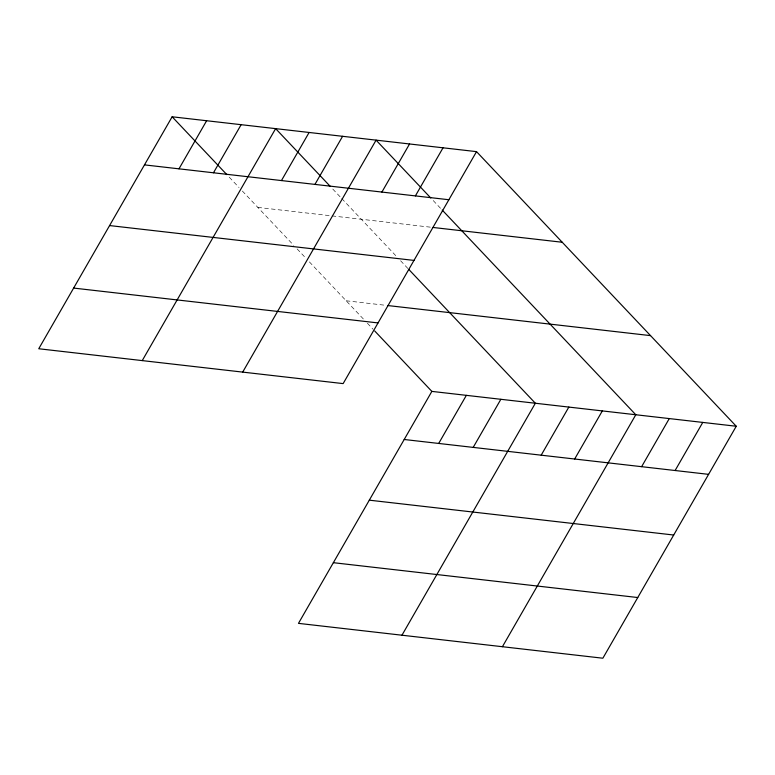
<?xml version="1.0" encoding="UTF-8"?>
<svg xmlns="http://www.w3.org/2000/svg" width="775" height="775" viewBox="0 0 775 775"><rect width="100%" height="100%" fill="white"/><g stroke="black" fill="none" stroke-linecap="round" stroke-linejoin="round"><path stroke-width="0.58" stroke-dasharray="3.88 2.91" d="M257.843 207.409L430.697 227.201M346.154 300.778L385.407 305.272M433.215 200.551L441.382 209.182M332.766 189.052L340.932 197.683M341.746 198.545L396.5 256.428M400.588 260.749L407.941 268.537M229.274 177.204L239.068 187.56M242.333 191.008L293.822 245.443M297.096 248.901L306.086 258.414M309.361 261.873L364.114 319.765M367.379 323.214L373.085 329.259"/><path stroke-width="1.16" d="M476.528 151.638L172.137 116.783L38.75 348.75L343.141 383.606L476.528 151.638L736.25 426.25L602.863 658.217L298.472 623.362L431.859 391.394L736.25 426.25M178.977 168.834L206.634 120.735M213.474 172.786L241.132 124.688M142.242 360.598L275.629 128.631L330.324 186.455M281.451 180.565L309.109 132.467M314.941 184.402L342.598 136.303M242.691 372.107L376.078 140.139L430.764 197.964M381.901 192.064L409.558 143.966M415.39 195.901L443.038 147.802M438.698 443.445L466.356 395.347M473.196 447.398L500.853 399.299M401.963 635.209L535.351 403.242L408.764 269.4M541.183 455.177L568.84 407.078M574.663 459.013L602.32 410.915M502.413 646.718L635.8 414.751L442.196 210.044M641.623 466.676L669.28 418.577M675.112 470.512L702.77 422.414M144.479 164.881L448.87 199.737M433.089 227.472L562.233 242.255M109.585 225.564L413.976 260.41M387.791 305.544L650.545 335.623M73.644 288.077L378.026 322.923M404.201 439.493L708.592 474.348M369.317 500.175L673.698 535.021M333.366 562.689L637.757 597.535M172.137 116.783L226.823 174.608M374.722 330.983L431.859 391.394"/></g></svg>
